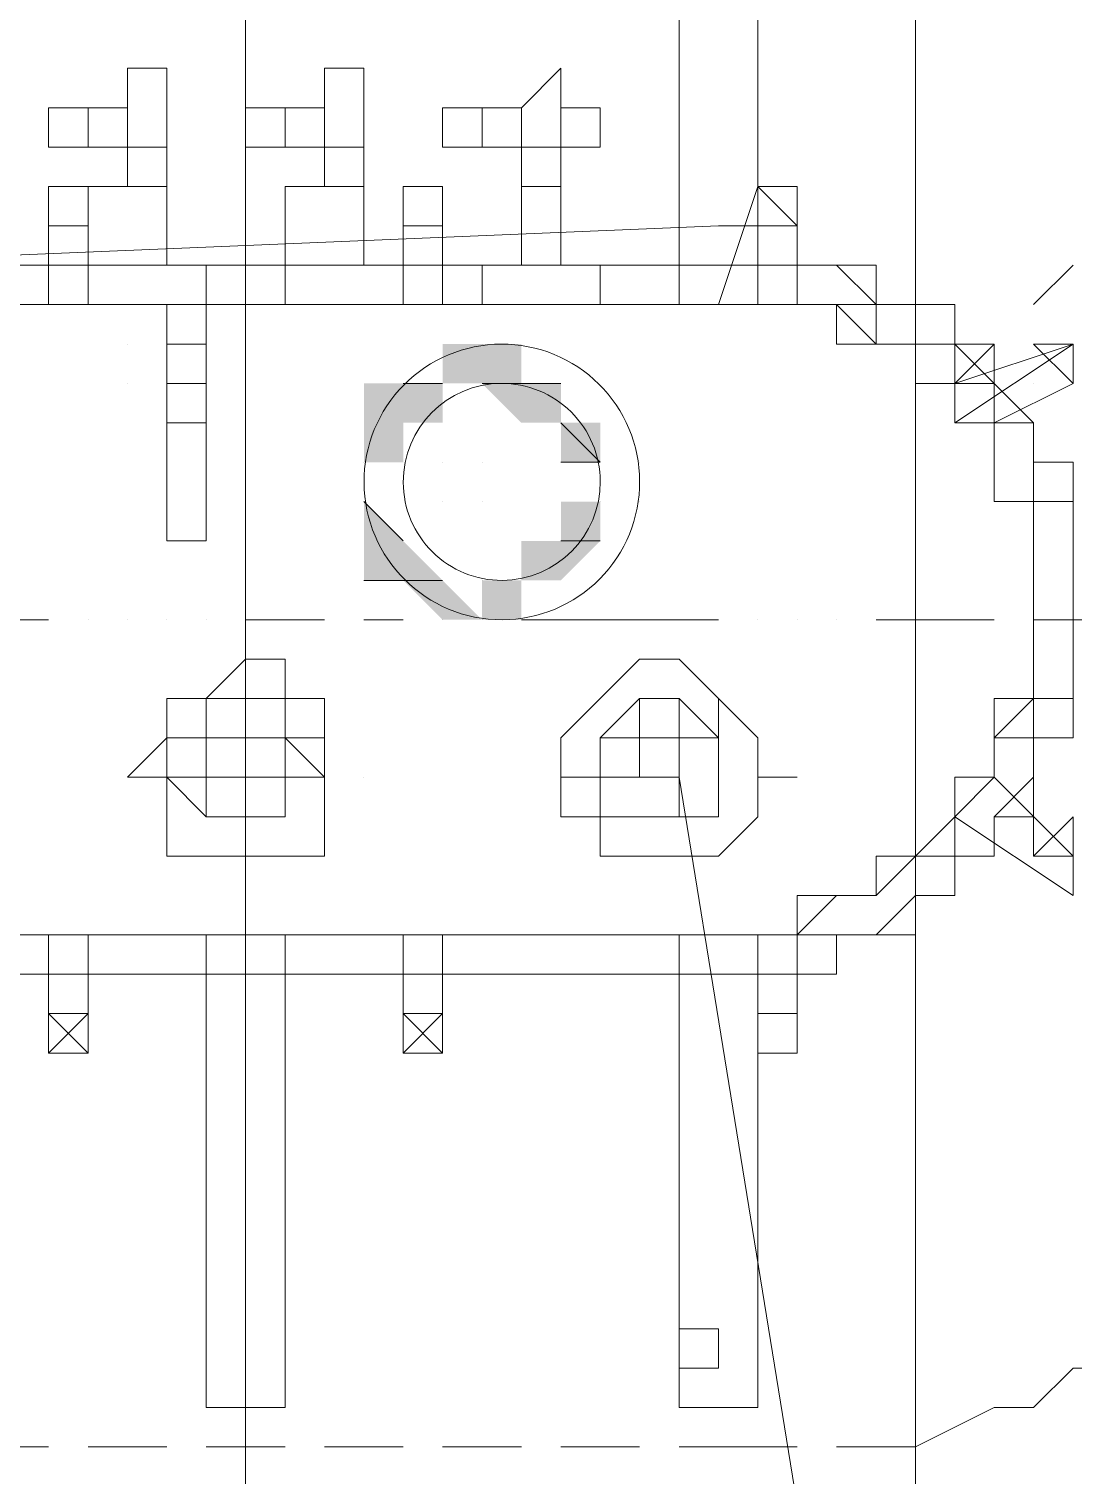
# Model space of a CAD drawing. Header units: inches. Extents: x 5 to 1823, y 18 to 726.
# Drawn here: x 488.567 to 489.162, y 290.14 to 290.965 of the extents above; entities that cross this region are included whole.
import ezdxf

# ---------------------------------------------------------------- set-up
doc = ezdxf.new("R2010")
doc.units = ezdxf.units.IN
doc.header["$MEASUREMENT"] = 0
doc.layers.add('PDF2_EL0001', color=1, linetype='Continuous')
doc.layers.add('PDF2_PDF_Layer 1', color=7, linetype='Continuous')
doc.layers.add('PDF2_TUB-ELETRICA', color=7, linetype='Continuous', true_color=0x7fbfff)

msp = doc.modelspace()

# ---------------------------------------------------------------- linework, layer by layer
at = {"layer": 'PDF2_EL0001', "lineweight": 5}
msp.add_lwpolyline([(488.98214, 290.85233), (488.98214, 291.72796)], dxfattribs=at)
at = {"layer": 'PDF2_PDF_Layer 1', "lineweight": 5}
for points in [[(488.42084, 290.96459), (488.44329, 290.80743), (488.93723, 290.80743), (488.93723, 290.98704), (488.44329, 290.98704)], [(488.62291, 290.89724), (488.62291, 290.94214), (488.62291, 290.91969)], [(488.73517, 290.89724), (488.73517, 290.94214), (488.73517, 290.91969)], [(488.84743, 290.89724), (488.86988, 290.89724), (488.86988, 290.94214), (488.84743, 290.91969)], [(488.60045, 290.89724), (488.578, 290.89724), (488.578, 290.91969), (488.60045, 290.91969), (488.578, 290.91969), (488.578, 290.89724)], [(488.62291, 290.91969), (488.62291, 290.89724), (488.62291, 290.91969), (488.62291, 290.89724), (488.60045, 290.89724), (488.60045, 290.91969), (488.62291, 290.91969), (488.62291, 290.89724)], [(488.71271, 290.89724), (488.69026, 290.89724), (488.69026, 290.91969), (488.71271, 290.91969), (488.69026, 290.91969), (488.69026, 290.89724)], [(488.73517, 290.91969), (488.73517, 290.89724), (488.73517, 290.91969), (488.73517, 290.89724), (488.71271, 290.89724), (488.71271, 290.91969), (488.73517, 290.91969), (488.73517, 290.89724)], [(488.82497, 290.89724), (488.80252, 290.89724), (488.80252, 290.91969), (488.82497, 290.91969), (488.80252, 290.91969), (488.80252, 290.89724)], [(488.84743, 290.91969), (488.84743, 290.89724), (488.84743, 290.91969), (488.84743, 290.89724), (488.82497, 290.89724), (488.82497, 290.91969), (488.84743, 290.91969), (488.84743, 290.89724)], [(488.62291, 290.87478), (488.62291, 290.89724), (488.64536, 290.89724), (488.64536, 290.87478), (488.62291, 290.87478), (488.60045, 290.87478), (488.64536, 290.87478)], [(488.73517, 290.87478), (488.73517, 290.89724), (488.75762, 290.89724), (488.75762, 290.87478), (488.73517, 290.87478), (488.71271, 290.87478), (488.75762, 290.87478)], [(488.578, 290.87478), (488.60045, 290.87478), (488.578, 290.87478), (488.60045, 290.87478)], [(488.60045, 290.82988), (488.60045, 290.87478), (488.62291, 290.87478), (488.64536, 290.87478), (488.64536, 290.82988)], [(488.71271, 290.82988), (488.71271, 290.87478), (488.73517, 290.87478), (488.75762, 290.87478), (488.75762, 290.82988)], [(488.78007, 290.87478), (488.80252, 290.87478), (488.78007, 290.87478), (488.80252, 290.87478)], [(488.84743, 290.82988), (488.84743, 290.87478), (488.86988, 290.87478), (488.86988, 290.82988)], [(488.66781, 290.82988), (488.60045, 290.82988), (488.60045, 290.80743), (488.66781, 290.80743)], [(488.78007, 290.82988), (488.71271, 290.82988), (488.71271, 290.80743), (488.78007, 290.80743)], [(488.89233, 290.82988), (488.82497, 290.82988), (488.82497, 290.80743), (488.89233, 290.80743)], [(488.64536, 290.78498), (488.64536, 290.80743), (488.66781, 290.80743), (488.66781, 290.78498), (488.64536, 290.78498), (488.64536, 290.80743), (488.66781, 290.80743), (488.66781, 290.78498)], [(488.64536, 290.76252), (488.66781, 290.76252), (488.66781, 290.78498), (488.64536, 290.78498)], [(488.64536, 290.74007), (488.66781, 290.74007), (488.66781, 290.76252), (488.64536, 290.76252)], [(488.64536, 290.67272), (488.64536, 290.69517), (488.64536, 290.67272), (488.66781, 290.67272), (488.64536, 290.67272), (488.64536, 290.69517), (488.64536, 290.67272), (488.66781, 290.67272), (488.64536, 290.67272), (488.64536, 290.69517), (488.64536, 290.67272), (488.66781, 290.67272), (488.64536, 290.67272), (488.66781, 290.67272), (488.64536, 290.67272), (488.64536, 290.69517)], [(488.62291, 290.538), (488.64536, 290.56046), (488.64536, 290.58291), (488.66781, 290.58291), (488.69026, 290.60536), (488.71271, 290.60536), (488.71271, 290.58291), (488.73517, 290.58291), (488.73517, 290.56046), (488.73517, 290.538), (488.73517, 290.51555), (488.73517, 290.4931), (488.71271, 290.4931), (488.69026, 290.4931), (488.66781, 290.4931), (488.64536, 290.4931), (488.64536, 290.51555), (488.64536, 290.538)], [(488.86988, 290.538), (488.86988, 290.51555), (488.89233, 290.51555), (488.89233, 290.4931), (488.91478, 290.4931), (488.93723, 290.4931), (488.95969, 290.4931), (488.98214, 290.51555), (488.98214, 290.538), (488.98214, 290.56046), (488.95969, 290.58291), (488.93723, 290.60536), (488.91478, 290.60536), (488.89233, 290.58291), (488.86988, 290.56046)], [(488.64536, 290.538), (488.66781, 290.51555), (488.69026, 290.51555), (488.71271, 290.51555), (488.71271, 290.538), (488.73517, 290.538), (488.71271, 290.56046), (488.71271, 290.58291), (488.69026, 290.58291), (488.66781, 290.58291), (488.66781, 290.56046), (488.64536, 290.56046)], [(488.89233, 290.538), (488.89233, 290.51555), (488.91478, 290.51555), (488.93723, 290.51555), (488.95969, 290.51555), (488.95969, 290.538), (488.95969, 290.56046), (488.93723, 290.58291), (488.91478, 290.58291), (488.89233, 290.56046)], [(488.89233, 290.538), (488.89233, 290.51555), (488.91478, 290.51555), (488.93723, 290.51555), (488.95969, 290.51555), (488.95969, 290.538), (488.95969, 290.56046), (488.93723, 290.58291), (488.91478, 290.58291), (488.89233, 290.56046)], [(488.89233, 290.538), (488.89233, 290.51555), (488.91478, 290.51555), (488.93723, 290.51555), (488.95969, 290.51555), (488.95969, 290.538), (488.95969, 290.56046), (488.93723, 290.56046), (488.93723, 290.58291), (488.91478, 290.58291), (488.91478, 290.56046), (488.89233, 290.56046)], [(488.66781, 290.56046), (488.69026, 290.56046), (488.69026, 290.538), (488.66781, 290.538)], [(488.66781, 290.538), (488.66781, 290.51555), (488.69026, 290.51555), (488.71271, 290.51555), (488.71271, 290.538), (488.71271, 290.56046), (488.69026, 290.56046), (488.66781, 290.56046)], [(488.69026, 290.56046), (488.71271, 290.56046), (488.71271, 290.51555), (488.69026, 290.51555)], [(488.91478, 290.56046), (488.91478, 290.538), (488.91478, 290.56046), (488.93723, 290.56046), (488.93723, 290.538), (488.91478, 290.538)], [(488.93723, 290.56046), (488.95969, 290.56046), (488.95969, 290.51555), (488.93723, 290.51555)], [(488.66781, 290.4482), (488.66781, 290.17877), (488.71271, 290.17877), (488.71271, 290.4482)], [(488.93723, 290.4482), (488.93723, 290.17877), (488.98214, 290.17877), (488.98214, 290.4482)], [(488.78007, 290.40329), (488.80252, 290.40329), (488.80252, 290.42574), (488.78007, 290.42574)], [(488.98214, 290.40329), (489.00459, 290.40329), (489.00459, 290.42574), (488.98214, 290.42574)], [(488.98214, 290.40329), (489.00459, 290.40329), (488.98214, 290.40329), (489.00459, 290.40329)], [(488.93723, 290.22368), (488.93723, 290.20122), (488.95969, 290.20122), (488.95969, 290.22368)]]:
    msp.add_lwpolyline(points, close=True, dxfattribs=at)
for points in [[(488.93723, 290.80743), (488.93723, 290.96459), (488.93723, 290.98704), (488.44329, 290.96459), (488.44329, 290.80743)], [(488.62291, 290.89724), (488.64536, 290.89724), (488.64536, 290.94214), (488.62291, 290.94214)], [(488.64536, 290.94214), (488.64536, 290.94214)], [(488.73517, 290.89724), (488.75762, 290.89724), (488.75762, 290.94214), (488.73517, 290.94214)], [(488.75762, 290.94214), (488.75762, 290.94214)], [(488.86988, 290.94214), (488.86988, 290.89724), (488.89233, 290.89724), (488.89233, 290.91969), (488.86988, 290.91969), (488.86988, 290.89724), (488.89233, 290.89724)], [(488.60045, 290.91969), (488.62291, 290.91969)], [(488.64536, 290.91969), (488.64536, 290.89724), (488.64536, 290.91969)], [(488.71271, 290.91969), (488.73517, 290.91969)], [(488.75762, 290.91969), (488.75762, 290.89724), (488.75762, 290.91969)], [(488.82497, 290.91969), (488.84743, 290.91969)], [(488.86988, 290.91969), (488.86988, 290.91969)], [(488.89233, 290.91969), (488.89233, 290.91969)], [(488.62291, 290.89724), (488.62291, 290.89724)], [(488.64536, 290.89724), (488.64536, 290.89724)], [(488.73517, 290.89724), (488.73517, 290.89724)], [(488.75762, 290.89724), (488.75762, 290.89724)], [(488.84743, 290.89724), (488.84743, 290.89724)], [(488.86988, 290.89724), (488.86988, 290.87478), (488.84743, 290.87478), (488.86988, 290.87478), (488.84743, 290.87478), (488.84743, 290.89724)], [(488.89233, 290.89724), (488.89233, 290.89724)], [(488.578, 290.87478), (488.578, 290.80743), (488.578, 290.87478), (488.60045, 290.87478), (488.60045, 290.80743), (488.60045, 290.87478), (488.62291, 290.87478)], [(488.578, 290.87478), (488.578, 290.87478)], [(488.60045, 290.87478), (488.60045, 290.87478)], [(488.64536, 290.87478), (488.62291, 290.87478), (488.64536, 290.87478)], [(488.62291, 290.87478), (488.62291, 290.87478)], [(488.64536, 290.87478), (488.64536, 290.87478)], [(488.64536, 290.87478), (488.64536, 290.87478)], [(488.71271, 290.87478), (488.73517, 290.87478)], [(488.75762, 290.87478), (488.73517, 290.87478), (488.75762, 290.87478)], [(488.73517, 290.87478), (488.73517, 290.87478)], [(488.75762, 290.87478), (488.75762, 290.87478)], [(488.75762, 290.87478), (488.75762, 290.87478)], [(488.80252, 290.87478), (488.80252, 290.80743), (488.80252, 290.87478), (488.78007, 290.87478), (488.78007, 290.80743), (488.78007, 290.87478)], [(488.78007, 290.87478), (488.78007, 290.87478)], [(488.80252, 290.87478), (488.80252, 290.87478)], [(488.84743, 290.87478), (488.84743, 290.87478)], [(488.86988, 290.87478), (488.84743, 290.87478), (488.86988, 290.87478)], [(488.84743, 290.87478), (488.84743, 290.87478)], [(488.86988, 290.87478), (488.86988, 290.87478)], [(489.00459, 290.85233), (488.98214, 290.87478), (489.00459, 290.87478), (489.00459, 290.85233), (488.98214, 290.87478), (489.00459, 290.87478), (489.00459, 290.80743), (489.00459, 290.87478), (488.98214, 290.87478), (488.95969, 290.80743), (488.98214, 290.80743), (488.98214, 290.87478)], [(488.98214, 290.87478), (488.98214, 290.87478)], [(488.98214, 290.87478), (488.98214, 290.87478)], [(489.00459, 290.87478), (489.00459, 290.87478)], [(488.42084, 290.82988), (488.95969, 290.82988), (488.98214, 290.82988), (489.00459, 290.82988), (489.02704, 290.82988), (489.04949, 290.80743), (489.07195, 290.80743), (489.07195, 290.78498), (489.0944, 290.78498), (489.0944, 290.76252), (489.11685, 290.76252), (489.11685, 290.74007), (489.1393, 290.74007), (489.1393, 290.71762), (489.1393, 290.69517), (489.16175, 290.69517), (489.16175, 290.67272), (489.16175, 290.65026), (489.16175, 290.62781), (489.16175, 290.60536), (489.16175, 290.58291), (489.1393, 290.58291), (489.1393, 290.56046), (489.1393, 290.538), (489.11685, 290.51555), (489.11685, 290.4931), (489.0944, 290.4931), (489.0944, 290.47065), (489.07195, 290.47065), (489.04949, 290.4482), (489.02704, 290.4482), (489.00459, 290.4482), (489.00459, 290.42574), (488.98214, 290.42574), (488.95969, 290.42574), (488.98214, 290.42574), (489.00459, 290.42574), (489.02704, 290.42574), (489.02704, 290.4482), (489.04949, 290.4482), (489.07195, 290.4482), (489.07195, 290.47065), (489.0944, 290.47065), (489.0944, 290.4931), (489.11685, 290.4931), (489.11685, 290.51555), (489.1393, 290.51555), (489.1393, 290.538), (489.1393, 290.56046), (489.16175, 290.56046), (489.16175, 290.58291), (489.16175, 290.60536), (489.16175, 290.62781), (489.16175, 290.65026), (489.16175, 290.67272), (489.16175, 290.69517), (489.16175, 290.71762), (489.1393, 290.71762), (489.1393, 290.74007), (489.11685, 290.76252), (489.11685, 290.78498), (489.0944, 290.78498), (489.0944, 290.80743), (489.07195, 290.80743), (489.04949, 290.80743), (489.04949, 290.82988), (489.02704, 290.82988), (489.00459, 290.82988), (488.98214, 290.82988), (488.98214, 290.85233), (488.95969, 290.85233), (488.42084, 290.82988)], [(488.60045, 290.85233), (488.578, 290.85233), (488.60045, 290.85233)], [(488.69026, 290.4482), (488.69026, 290.85233)], [(488.78007, 290.85233), (488.80252, 290.85233), (488.78007, 290.85233)], [(488.98214, 290.85233), (489.00459, 290.85233), (488.98214, 290.85233)], [(488.42084, 290.42574), (488.95969, 290.42574), (488.98214, 290.42574), (489.00459, 290.42574), (489.02704, 290.42574), (489.02704, 290.4482), (489.04949, 290.4482), (489.07195, 290.4482), (489.07195, 290.47065), (489.0944, 290.47065), (489.0944, 290.4931), (489.11685, 290.4931), (489.11685, 290.51555), (489.1393, 290.51555), (489.1393, 290.538), (489.1393, 290.56046), (489.16175, 290.56046), (489.16175, 290.58291), (489.16175, 290.60536), (489.16175, 290.62781), (489.16175, 290.65026), (489.16175, 290.67272), (489.16175, 290.69517), (489.1393, 290.69517), (489.1393, 290.71762), (489.1393, 290.74007), (489.11685, 290.74007), (489.11685, 290.76252), (489.0944, 290.78498), (489.07195, 290.78498), (489.07195, 290.80743), (489.04949, 290.80743), (489.04949, 290.82988), (489.02704, 290.82988), (489.00459, 290.82988), (488.98214, 290.82988), (488.95969, 290.82988), (488.42084, 290.82988)], [(488.578, 290.82988), (488.60045, 290.82988)], [(488.60045, 290.82988), (488.60045, 290.82988)], [(488.66781, 290.82988), (488.60045, 290.82988), (488.66781, 290.82988)], [(488.60045, 290.82988), (488.60045, 290.82988)], [(488.64536, 290.82988), (488.64536, 290.82988)], [(488.66781, 290.82988), (488.66781, 290.82988)], [(488.71271, 290.82988), (488.71271, 290.82988)], [(488.78007, 290.82988), (488.71271, 290.82988), (488.78007, 290.82988)], [(488.71271, 290.82988), (488.71271, 290.82988)], [(488.75762, 290.82988), (488.75762, 290.82988)], [(488.78007, 290.82988), (488.78007, 290.82988)], [(488.78007, 290.82988), (488.80252, 290.82988)], [(488.82497, 290.82988), (488.82497, 290.82988)], [(488.89233, 290.82988), (488.82497, 290.82988), (488.89233, 290.82988)], [(488.82497, 290.82988), (488.82497, 290.82988)], [(488.89233, 290.82988), (488.86988, 290.82988)], [(488.95969, 290.82988), (488.98214, 290.82988), (489.00459, 290.82988)], [(489.1393, 290.80743), (489.16175, 290.82988)], [(488.42084, 290.80743), (488.95969, 290.80743), (488.98214, 290.80743), (489.00459, 290.80743), (489.02704, 290.80743), (489.02704, 290.78498), (489.04949, 290.78498), (489.07195, 290.78498), (489.07195, 290.76252), (489.0944, 290.76252), (489.0944, 290.74007), (489.11685, 290.74007), (489.11685, 290.71762), (489.11685, 290.69517), (489.1393, 290.69517), (489.1393, 290.67272), (489.1393, 290.65026), (489.1393, 290.62781), (489.1393, 290.60536), (489.1393, 290.58291), (489.11685, 290.58291), (489.11685, 290.56046), (489.11685, 290.538), (489.0944, 290.538), (489.0944, 290.51555), (489.07195, 290.4931), (489.04949, 290.4931), (489.04949, 290.47065), (489.02704, 290.47065), (489.00459, 290.47065), (489.00459, 290.4482), (488.98214, 290.4482), (488.95969, 290.4482), (488.42084, 290.4482)], [(488.42084, 290.80743), (488.95969, 290.80743), (488.98214, 290.80743), (489.00459, 290.80743), (489.02704, 290.80743), (489.04949, 290.78498), (489.07195, 290.78498), (489.07195, 290.76252), (489.0944, 290.76252), (489.0944, 290.74007), (489.11685, 290.74007), (489.11685, 290.71762), (489.11685, 290.69517), (489.1393, 290.69517), (489.1393, 290.67272), (489.1393, 290.65026), (489.1393, 290.62781), (489.1393, 290.60536), (489.1393, 290.58291), (489.11685, 290.56046), (489.11685, 290.538), (489.0944, 290.51555), (489.0944, 290.4931), (489.07195, 290.4931), (489.04949, 290.47065), (489.02704, 290.47065), (489.00459, 290.47065), (489.00459, 290.4482), (488.98214, 290.4482), (488.95969, 290.4482), (488.98214, 290.4482), (489.00459, 290.4482), (489.02704, 290.47065), (489.04949, 290.47065), (489.07195, 290.4931), (489.0944, 290.4931), (489.0944, 290.51555), (489.11685, 290.538), (489.11685, 290.56046), (489.1393, 290.56046), (489.1393, 290.58291), (489.1393, 290.60536), (489.1393, 290.62781), (489.1393, 290.65026), (489.1393, 290.67272), (489.1393, 290.69517), (489.11685, 290.69517), (489.11685, 290.71762), (489.11685, 290.74007), (489.0944, 290.74007), (489.0944, 290.76252), (489.07195, 290.76252), (489.07195, 290.78498), (489.04949, 290.78498), (489.04949, 290.80743), (489.02704, 290.80743), (489.00459, 290.80743), (488.98214, 290.80743), (488.95969, 290.80743), (488.42084, 290.80743)], [(488.60045, 290.80743), (488.60045, 290.80743)], [(488.64536, 290.78498), (488.64536, 290.80743)], [(488.66781, 290.80743), (488.66781, 290.80743)], [(488.71271, 290.80743), (488.71271, 290.80743)], [(488.78007, 290.80743), (488.78007, 290.80743)], [(488.82497, 290.80743), (488.82497, 290.80743)], [(488.89233, 290.80743), (488.89233, 290.80743)], [(489.1393, 290.78498), (489.16175, 290.76252), (489.16175, 290.78498), (489.1393, 290.78498), (489.16175, 290.76252), (489.16175, 290.78498), (489.0944, 290.74007), (489.0944, 290.76252), (489.16175, 290.78498), (489.16175, 290.76252), (489.11685, 290.74007), (489.16175, 290.76252)], [(489.0944, 290.76252), (489.11685, 290.78498)], [(489.1393, 290.78498), (489.1393, 290.78498)], [(488.64536, 290.71762), (488.64536, 290.76252)], [(489.1393, 290.74007), (489.11685, 290.76252)], [(489.11685, 290.76252), (489.11685, 290.76252)], [(489.1393, 290.76252), (489.1393, 290.76252)], [(489.16175, 290.76252), (489.16175, 290.76252)], [(489.16175, 290.76252), (489.16175, 290.76252)], [(488.64536, 290.74007), (488.64536, 290.74007)], [(488.66781, 290.67272), (488.66781, 290.74007), (488.64536, 290.74007), (488.64536, 290.67272)], [(488.64536, 290.74007), (488.64536, 290.74007)], [(489.11685, 290.74007), (489.11685, 290.74007)], [(488.82497, 290.69517), (488.82497, 290.69517)], [(488.48819, 290.62781), (488.51065, 290.62781), (488.5331, 290.62781), (488.55555, 290.62781), (488.578, 290.62781)], [(488.60045, 290.62781), (488.60045, 290.62781)], [(488.62291, 290.62781), (488.62291, 290.62781)], [(488.64536, 290.62781), (488.64536, 290.62781)], [(488.66781, 290.62781), (488.66781, 290.62781)], [(488.69026, 290.62781), (488.71271, 290.62781), (488.73517, 290.62781)], [(488.75762, 290.62781), (488.78007, 290.62781)], [(488.80252, 290.62781), (488.80252, 290.62781)], [(488.82497, 290.62781), (488.82497, 290.62781)], [(488.84743, 290.62781), (488.86988, 290.62781), (488.89233, 290.62781), (488.91478, 290.62781), (488.93723, 290.62781), (488.95969, 290.62781)], [(488.98214, 290.62781), (488.98214, 290.62781)], [(489.00459, 290.62781), (489.00459, 290.62781)], [(489.02704, 290.62781), (489.02704, 290.62781)], [(489.04949, 290.62781), (489.07195, 290.62781), (489.0944, 290.62781), (489.11685, 290.62781)], [(489.25156, 290.62781), (489.1393, 290.62781), (489.25156, 290.62781)], [(488.71271, 290.58291), (488.71271, 290.56046), (488.73517, 290.56046), (488.73517, 290.538), (488.71271, 290.538), (488.71271, 290.51555), (488.69026, 290.51555), (488.66781, 290.51555), (488.64536, 290.538), (488.64536, 290.56046), (488.66781, 290.56046), (488.66781, 290.58291), (488.69026, 290.58291), (488.71271, 290.58291), (488.71271, 290.56046), (488.73517, 290.538), (488.71271, 290.538), (488.71271, 290.51555), (488.69026, 290.51555), (488.66781, 290.51555), (488.64536, 290.538), (488.66781, 290.538)], [(488.66781, 290.58291), (488.66781, 290.58291)], [(488.69026, 290.58291), (488.69026, 290.58291)], [(488.91478, 290.56046), (488.91478, 290.58291), (488.93723, 290.58291)], [(488.95969, 290.58291), (488.95969, 290.56046), (488.95969, 290.538), (488.95969, 290.51555), (488.93723, 290.51555)], [(488.64536, 290.538), (488.64536, 290.56046), (488.66781, 290.56046)], [(488.69026, 290.538), (488.66781, 290.538), (488.69026, 290.538), (488.71271, 290.538), (488.71271, 290.51555), (488.71271, 290.538), (488.71271, 290.56046)], [(488.69026, 290.56046), (488.69026, 290.56046)], [(488.69026, 290.56046), (488.69026, 290.538), (488.69026, 290.56046)], [(488.71271, 290.56046), (488.71271, 290.56046)], [(488.89233, 290.56046), (488.89233, 290.56046)], [(488.93723, 290.56046), (488.93723, 290.56046)], [(488.95969, 290.538), (488.95969, 290.51555), (488.95969, 290.538), (488.95969, 290.56046)], [(488.95969, 290.56046), (488.95969, 290.56046)], [(488.66781, 290.538), (488.66781, 290.538)], [(488.73517, 290.538), (488.73517, 290.538)], [(488.75762, 290.538), (488.75762, 290.538)], [(488.86988, 290.538), (488.89233, 290.538), (488.91478, 290.538), (488.89233, 290.538)], [(488.91478, 290.538), (488.89233, 290.538), (488.91478, 290.538)], [(488.89233, 290.538), (488.89233, 290.538)], [(488.93723, 290.538), (488.93723, 290.538)], [(488.95969, 290.538), (488.95969, 290.538)], [(488.98214, 290.538), (489.00459, 290.538)], [(489.16175, 290.47065), (489.0944, 290.51555), (489.16175, 290.47065), (489.16175, 290.4931), (489.11685, 290.538), (489.16175, 290.4931)], [(489.1393, 290.538), (489.11685, 290.51555)], [(489.11685, 290.538), (489.11685, 290.538)], [(488.69026, 290.51555), (488.69026, 290.51555)], [(488.71271, 290.51555), (488.71271, 290.51555)], [(488.91478, 290.51555), (488.89233, 290.51555)], [(488.93723, 290.51555), (488.93723, 290.51555)], [(488.95969, 290.51555), (488.95969, 290.51555)], [(489.11685, 290.51555), (489.11685, 290.51555)], [(489.1393, 290.4931), (489.16175, 290.51555), (489.16175, 290.4931), (489.1393, 290.4931), (489.1393, 290.51555), (489.1393, 290.4931), (489.16175, 290.4931), (489.16175, 290.51555)], [(489.16175, 290.51555), (489.16175, 290.51555)], [(488.42084, 290.4482), (488.95969, 290.4482), (488.42084, 290.4482)], [(488.60045, 290.40329), (488.578, 290.40329), (488.60045, 290.38084), (488.60045, 290.40329), (488.578, 290.40329), (488.578, 290.42574), (488.60045, 290.42574), (488.60045, 290.40329), (488.578, 290.38084), (488.60045, 290.38084), (488.60045, 290.4482), (488.60045, 290.38084), (488.578, 290.38084), (488.578, 290.4482), (488.578, 290.38084), (488.578, 290.40329)], [(488.578, 290.4482), (488.578, 290.4482)], [(488.60045, 290.4482), (488.60045, 290.4482)], [(488.80252, 290.40329), (488.78007, 290.40329), (488.80252, 290.38084), (488.80252, 290.40329), (488.78007, 290.38084), (488.80252, 290.38084), (488.80252, 290.4482), (488.80252, 290.38084), (488.78007, 290.38084), (488.78007, 290.4482), (488.78007, 290.38084), (488.78007, 290.40329)], [(488.78007, 290.4482), (488.78007, 290.4482)], [(488.80252, 290.4482), (488.80252, 290.4482)], [(489.00459, 290.38084), (489.00459, 290.4482), (489.00459, 290.38084), (488.98214, 290.38084), (488.98214, 290.4482), (488.98214, 290.38084)], [(488.98214, 290.4482), (488.98214, 290.4482)], [(489.00459, 290.4482), (489.00459, 290.4482)], [(488.42084, 290.42574), (488.95969, 290.42574), (488.42084, 290.42574)], [(488.578, 290.42574), (488.60045, 290.42574)], [(488.78007, 290.42574), (488.80252, 290.42574)], [(488.98214, 290.42574), (489.00459, 290.42574)], [(488.578, 290.40329), (488.578, 290.40329)], [(488.78007, 290.40329), (488.78007, 290.40329)], [(488.80252, 290.40329), (488.80252, 290.40329)], [(488.98214, 290.40329), (488.98214, 290.40329)], [(489.00459, 290.40329), (489.00459, 290.40329)], [(488.69026, 290.22368), (488.69026, 290.20122), (488.69026, 290.22368)], [(489.18421, 290.20122), (489.16175, 290.20122), (489.1393, 290.17877), (489.11685, 290.17877), (489.07195, 290.15632), (489.04949, 290.15632), (489.02704, 290.15632)], [(488.578, 290.15632), (488.5331, 290.15632)], [(488.64536, 290.15632), (488.60045, 290.15632)], [(488.71271, 290.15632), (488.66781, 290.15632)], [(488.78007, 290.15632), (488.73517, 290.15632)], [(488.84743, 290.15632), (488.80252, 290.15632)], [(488.91478, 290.15632), (488.86988, 290.15632)], [(489.00459, 290.15632), (488.98214, 290.15632), (488.95969, 290.15632), (488.93723, 290.15632)]]:
    msp.add_lwpolyline(points, dxfattribs=at)
at = {"layer": 'PDF2_PDF_Layer 1', "lineweight": 0}
for points in [[(488.62291, 290.78498), (488.62291, 290.78498), (488.62291, 290.78498)], [(488.62291, 290.78498), (488.62291, 290.78498), (488.62291, 290.78498)], [(488.62291, 290.78498), (488.62291, 290.78498), (488.62291, 290.78498)], [(488.62291, 290.78498), (488.62291, 290.78498), (488.62291, 290.78498)], [(488.62291, 290.78498), (488.62291, 290.78498), (488.62291, 290.78498)], [(488.62291, 290.78498), (488.62291, 290.78498), (488.62291, 290.78498)], [(488.62291, 290.78498), (488.62291, 290.78498), (488.62291, 290.78498)], [(488.62291, 290.78498), (488.62291, 290.78498), (488.62291, 290.78498)], [(488.62291, 290.78498), (488.62291, 290.78498), (488.62291, 290.78498)], [(488.62291, 290.78498), (488.62291, 290.78498), (488.62291, 290.78498)], [(488.62291, 290.78498), (488.62291, 290.78498), (488.62291, 290.78498)], [(488.62291, 290.78498), (488.62291, 290.78498), (488.62291, 290.78498)], [(488.62291, 290.78498), (488.62291, 290.78498), (488.62291, 290.78498)], [(488.62291, 290.78498), (488.62291, 290.78498), (488.62291, 290.78498)], [(488.62291, 290.78498), (488.62291, 290.78498), (488.62291, 290.78498)], [(488.62291, 290.78498), (488.62291, 290.78498), (488.62291, 290.78498)], [(488.62291, 290.78498), (488.62291, 290.78498), (488.62291, 290.78498)], [(488.62291, 290.78498), (488.62291, 290.78498), (488.62291, 290.78498)], [(488.62291, 290.78498), (488.62291, 290.78498), (488.62291, 290.78498)], [(488.62291, 290.78498), (488.62291, 290.78498), (488.62291, 290.78498)], [(488.82497, 290.78498), (488.82497, 290.78498), (488.82497, 290.78498)], [(488.62291, 290.76252), (488.62291, 290.76252), (488.62291, 290.76252)], [(488.62291, 290.76252), (488.62291, 290.76252), (488.62291, 290.76252)], [(488.62291, 290.76252), (488.62291, 290.76252), (488.62291, 290.76252)], [(488.62291, 290.76252), (488.62291, 290.76252), (488.62291, 290.76252)], [(488.62291, 290.76252), (488.62291, 290.76252), (488.62291, 290.76252)], [(488.62291, 290.76252), (488.62291, 290.76252), (488.62291, 290.76252)], [(488.62291, 290.76252), (488.62291, 290.76252), (488.62291, 290.76252)], [(488.62291, 290.76252), (488.62291, 290.76252), (488.62291, 290.76252)], [(488.62291, 290.76252), (488.62291, 290.76252), (488.62291, 290.76252)], [(488.62291, 290.76252), (488.62291, 290.76252), (488.62291, 290.76252)], [(488.62291, 290.76252), (488.62291, 290.76252), (488.62291, 290.76252)], [(488.62291, 290.76252), (488.62291, 290.76252), (488.62291, 290.76252)], [(488.62291, 290.76252), (488.62291, 290.76252), (488.62291, 290.76252)], [(488.62291, 290.76252), (488.62291, 290.76252), (488.62291, 290.76252)], [(488.62291, 290.76252), (488.62291, 290.76252), (488.62291, 290.76252)], [(488.62291, 290.76252), (488.62291, 290.76252), (488.62291, 290.76252)], [(488.62291, 290.76252), (488.62291, 290.76252), (488.62291, 290.76252)], [(488.62291, 290.76252), (488.62291, 290.76252), (488.62291, 290.76252)], [(488.62291, 290.76252), (488.62291, 290.76252), (488.62291, 290.76252)], [(488.62291, 290.76252), (488.62291, 290.76252), (488.62291, 290.76252)], [(488.62291, 290.76252), (488.62291, 290.76252), (488.62291, 290.76252)], [(488.62291, 290.76252), (488.62291, 290.76252), (488.62291, 290.76252)], [(488.62291, 290.76252), (488.62291, 290.76252), (488.62291, 290.76252)], [(488.62291, 290.76252), (488.62291, 290.76252), (488.62291, 290.76252)], [(488.62291, 290.76252), (488.62291, 290.76252), (488.62291, 290.76252)], [(488.64536, 290.76252), (488.64536, 290.76252), (488.64536, 290.76252)], [(488.64536, 290.76252), (488.64536, 290.76252), (488.64536, 290.76252)], [(488.64536, 290.76252), (488.64536, 290.76252), (488.64536, 290.76252)], [(488.64536, 290.76252), (488.64536, 290.76252), (488.64536, 290.76252)], [(488.64536, 290.76252), (488.64536, 290.76252), (488.64536, 290.76252)], [(488.64536, 290.76252), (488.64536, 290.76252), (488.64536, 290.76252)], [(488.64536, 290.76252), (488.64536, 290.76252), (488.64536, 290.76252)], [(488.80252, 290.76252), (488.78007, 290.76252), (488.80252, 290.76252)], [(488.86988, 290.76252), (488.82497, 290.76252), (488.86988, 290.76252)], [(488.82497, 290.76252), (488.82497, 290.76252), (488.82497, 290.76252)], [(488.89233, 290.71762), (488.86988, 290.74007), (488.89233, 290.71762)], [(488.75762, 290.71762), (488.75762, 290.71762), (488.75762, 290.71762)], [(488.75762, 290.71762), (488.75762, 290.71762), (488.75762, 290.71762)], [(488.75762, 290.71762), (488.75762, 290.71762), (488.75762, 290.71762)], [(488.75762, 290.71762), (488.75762, 290.71762), (488.75762, 290.71762)], [(488.82497, 290.71762), (488.82497, 290.71762), (488.82497, 290.71762)], [(488.82497, 290.71762), (488.82497, 290.71762), (488.82497, 290.71762)], [(488.82497, 290.71762), (488.82497, 290.71762), (488.82497, 290.71762)], [(488.82497, 290.71762), (488.82497, 290.71762), (488.82497, 290.71762)], [(488.82497, 290.71762), (488.82497, 290.71762), (488.82497, 290.71762)], [(488.82497, 290.71762), (488.82497, 290.71762), (488.82497, 290.71762)], [(488.82497, 290.71762), (488.82497, 290.71762), (488.82497, 290.71762)], [(488.82497, 290.71762), (488.82497, 290.71762), (488.82497, 290.71762)], [(488.82497, 290.71762), (488.82497, 290.71762), (488.82497, 290.71762)], [(488.82497, 290.71762), (488.82497, 290.71762), (488.82497, 290.71762)], [(488.82497, 290.71762), (488.82497, 290.71762), (488.82497, 290.71762)], [(488.82497, 290.71762), (488.82497, 290.71762), (488.82497, 290.71762)], [(488.82497, 290.71762), (488.82497, 290.71762), (488.82497, 290.71762)], [(488.82497, 290.71762), (488.82497, 290.71762), (488.82497, 290.71762)], [(488.82497, 290.71762), (488.82497, 290.71762), (488.82497, 290.71762)], [(488.82497, 290.71762), (488.82497, 290.71762), (488.82497, 290.71762)], [(488.82497, 290.71762), (488.82497, 290.71762), (488.82497, 290.71762)], [(488.82497, 290.71762), (488.82497, 290.71762), (488.82497, 290.71762)], [(488.82497, 290.71762), (488.82497, 290.71762), (488.82497, 290.71762)], [(488.82497, 290.71762), (488.82497, 290.71762), (488.82497, 290.71762)], [(488.82497, 290.71762), (488.82497, 290.71762), (488.82497, 290.71762)], [(488.82497, 290.71762), (488.82497, 290.71762), (488.82497, 290.71762)], [(488.82497, 290.71762), (488.82497, 290.71762), (488.82497, 290.71762)], [(488.82497, 290.71762), (488.82497, 290.71762), (488.82497, 290.71762)], [(488.82497, 290.71762), (488.82497, 290.71762), (488.82497, 290.71762)], [(488.82497, 290.71762), (488.82497, 290.71762), (488.82497, 290.71762)], [(488.82497, 290.71762), (488.82497, 290.71762), (488.82497, 290.71762)], [(488.89233, 290.71762), (488.86988, 290.71762), (488.89233, 290.71762)], [(488.89233, 290.71762), (488.86988, 290.71762), (488.89233, 290.71762)], [(488.89233, 290.71762), (488.89233, 290.71762), (488.89233, 290.71762)], [(488.89233, 290.71762), (488.89233, 290.71762), (488.89233, 290.71762)], [(488.89233, 290.71762), (488.89233, 290.71762), (488.89233, 290.71762)], [(488.89233, 290.71762), (488.89233, 290.71762), (488.89233, 290.71762)], [(488.89233, 290.71762), (488.89233, 290.71762), (488.89233, 290.71762)], [(488.89233, 290.71762), (488.89233, 290.71762), (488.89233, 290.71762)], [(488.89233, 290.71762), (488.89233, 290.71762), (488.89233, 290.71762)], [(488.89233, 290.71762), (488.89233, 290.71762), (488.89233, 290.71762)], [(488.89233, 290.71762), (488.89233, 290.71762), (488.89233, 290.71762)], [(488.89233, 290.71762), (488.89233, 290.71762), (488.89233, 290.71762)], [(488.91478, 290.71762), (488.91478, 290.71762), (488.91478, 290.71762)], [(488.91478, 290.71762), (488.91478, 290.71762), (488.91478, 290.71762)], [(488.91478, 290.71762), (488.91478, 290.71762), (488.91478, 290.71762)], [(488.91478, 290.71762), (488.91478, 290.71762), (488.91478, 290.71762)], [(488.91478, 290.71762), (488.91478, 290.71762), (488.91478, 290.71762)], [(488.91478, 290.71762), (488.91478, 290.71762), (488.91478, 290.71762)], [(488.91478, 290.71762), (488.91478, 290.71762), (488.91478, 290.71762)], [(488.91478, 290.71762), (488.91478, 290.71762), (488.91478, 290.71762)], [(488.91478, 290.71762), (488.91478, 290.71762), (488.91478, 290.71762)], [(488.91478, 290.71762), (488.91478, 290.71762), (488.91478, 290.71762)], [(488.91478, 290.71762), (488.91478, 290.71762), (488.91478, 290.71762)], [(488.91478, 290.71762), (488.91478, 290.71762), (488.91478, 290.71762)], [(488.91478, 290.71762), (488.91478, 290.71762), (488.91478, 290.71762)], [(488.75762, 290.69517), (488.75762, 290.69517), (488.75762, 290.69517)], [(488.75762, 290.69517), (488.75762, 290.69517), (488.75762, 290.69517)], [(488.78007, 290.67272), (488.75762, 290.69517), (488.78007, 290.67272)], [(488.75762, 290.69517), (488.75762, 290.69517), (488.75762, 290.69517)], [(488.75762, 290.69517), (488.75762, 290.69517), (488.75762, 290.69517)], [(488.78007, 290.67272), (488.75762, 290.69517), (488.78007, 290.67272)], [(488.80252, 290.69517), (488.80252, 290.69517), (488.80252, 290.69517)], [(488.80252, 290.69517), (488.80252, 290.69517), (488.80252, 290.69517)], [(488.82497, 290.69517), (488.82497, 290.69517), (488.82497, 290.69517)], [(488.82497, 290.69517), (488.82497, 290.69517), (488.82497, 290.69517)], [(488.82497, 290.69517), (488.82497, 290.69517), (488.82497, 290.69517)], [(488.82497, 290.69517), (488.82497, 290.69517), (488.82497, 290.69517)], [(488.82497, 290.69517), (488.82497, 290.69517), (488.82497, 290.69517)], [(488.82497, 290.69517), (488.82497, 290.69517), (488.82497, 290.69517)], [(488.82497, 290.69517), (488.82497, 290.69517), (488.82497, 290.69517)], [(488.82497, 290.69517), (488.82497, 290.69517), (488.82497, 290.69517)], [(488.82497, 290.69517), (488.82497, 290.69517), (488.82497, 290.69517)], [(488.82497, 290.69517), (488.82497, 290.69517), (488.82497, 290.69517)], [(488.82497, 290.69517), (488.82497, 290.69517), (488.82497, 290.69517)], [(488.82497, 290.69517), (488.82497, 290.69517), (488.82497, 290.69517)], [(488.82497, 290.69517), (488.82497, 290.69517), (488.82497, 290.69517)], [(488.82497, 290.69517), (488.82497, 290.69517), (488.82497, 290.69517)], [(488.82497, 290.69517), (488.82497, 290.69517), (488.82497, 290.69517)], [(488.82497, 290.69517), (488.82497, 290.69517), (488.82497, 290.69517)], [(488.82497, 290.69517), (488.82497, 290.69517), (488.82497, 290.69517)], [(488.82497, 290.69517), (488.82497, 290.69517), (488.82497, 290.69517)], [(488.82497, 290.69517), (488.82497, 290.69517), (488.82497, 290.69517)], [(488.82497, 290.69517), (488.82497, 290.69517), (488.82497, 290.69517)], [(488.82497, 290.69517), (488.82497, 290.69517), (488.82497, 290.69517)], [(488.82497, 290.69517), (488.82497, 290.69517), (488.82497, 290.69517)], [(488.82497, 290.69517), (488.82497, 290.69517), (488.82497, 290.69517)], [(488.82497, 290.69517), (488.82497, 290.69517), (488.82497, 290.69517)], [(488.82497, 290.69517), (488.82497, 290.69517), (488.82497, 290.69517)], [(488.82497, 290.69517), (488.82497, 290.69517), (488.82497, 290.69517)], [(488.89233, 290.69517), (488.89233, 290.69517), (488.89233, 290.69517)], [(488.89233, 290.69517), (488.89233, 290.69517), (488.89233, 290.69517)], [(488.89233, 290.69517), (488.89233, 290.69517), (488.89233, 290.69517)], [(488.89233, 290.69517), (488.89233, 290.69517), (488.89233, 290.69517)], [(488.89233, 290.69517), (488.89233, 290.69517), (488.89233, 290.69517)], [(488.89233, 290.69517), (488.89233, 290.69517), (488.89233, 290.69517)], [(488.89233, 290.69517), (488.89233, 290.69517), (488.89233, 290.69517)], [(488.89233, 290.69517), (488.89233, 290.69517), (488.89233, 290.69517)], [(488.89233, 290.69517), (488.89233, 290.69517), (488.89233, 290.69517)], [(488.89233, 290.69517), (488.89233, 290.69517), (488.89233, 290.69517)], [(488.89233, 290.69517), (488.89233, 290.69517), (488.89233, 290.69517)], [(488.89233, 290.69517), (488.89233, 290.69517), (488.89233, 290.69517)], [(488.89233, 290.69517), (488.89233, 290.69517), (488.89233, 290.69517)], [(488.91478, 290.69517), (488.91478, 290.69517), (488.91478, 290.69517)], [(488.91478, 290.69517), (488.91478, 290.69517), (488.91478, 290.69517)], [(488.91478, 290.69517), (488.91478, 290.69517), (488.91478, 290.69517)], [(488.91478, 290.69517), (488.91478, 290.69517), (488.91478, 290.69517)], [(488.91478, 290.69517), (488.91478, 290.69517), (488.91478, 290.69517)], [(488.91478, 290.69517), (488.91478, 290.69517), (488.91478, 290.69517)], [(488.91478, 290.69517), (488.91478, 290.69517), (488.91478, 290.69517)], [(488.91478, 290.69517), (488.91478, 290.69517), (488.91478, 290.69517)], [(488.91478, 290.69517), (488.91478, 290.69517), (488.91478, 290.69517)], [(488.91478, 290.69517), (488.91478, 290.69517), (488.91478, 290.69517)], [(488.91478, 290.69517), (488.91478, 290.69517), (488.91478, 290.69517)], [(488.91478, 290.69517), (488.91478, 290.69517), (488.91478, 290.69517)], [(488.91478, 290.69517), (488.91478, 290.69517), (488.91478, 290.69517)], [(488.91478, 290.69517), (488.91478, 290.69517), (488.91478, 290.69517)], [(488.91478, 290.69517), (488.91478, 290.69517), (488.91478, 290.69517)], [(488.89233, 290.67272), (488.86988, 290.67272), (488.89233, 290.67272)], [(488.80252, 290.65026), (488.75762, 290.65026), (488.80252, 290.65026)]]:
    msp.add_lwpolyline(points, dxfattribs=at)
at = {"layer": 'PDF2_PDF_Layer 1', "lineweight": 9}
msp.add_lwpolyline([(488.83655, 290.62781, 0.414389), (488.91478, 290.70675, 0.414326), (488.83593, 290.78492, 0.414531), (488.75772, 290.70617, 0.41418), (488.83655, 290.62781)], format="xyb", dxfattribs=at)
at = {"layer": 'PDF2_PDF_Layer 1', "lineweight": 0}
for points in [[(488.62291, 290.76252), (488.62291, 290.76252), (488.62291, 290.76252)], [(488.62291, 290.76252), (488.62291, 290.76252), (488.62291, 290.76252)], [(488.64536, 290.76252), (488.64536, 290.76252), (488.64536, 290.76252)], [(488.64536, 290.76252), (488.64536, 290.76252), (488.64536, 290.76252)], [(488.75762, 290.71762), (488.75762, 290.71762), (488.75762, 290.71762)], [(488.80252, 290.71762), (488.80252, 290.71762), (488.80252, 290.71762)], [(488.89233, 290.71762), (488.89233, 290.71762), (488.89233, 290.71762)], [(488.75762, 290.69517), (488.75762, 290.69517), (488.75762, 290.69517)], [(488.75762, 290.69517), (488.75762, 290.69517), (488.75762, 290.69517)], [(488.80252, 290.69517), (488.80252, 290.69517), (488.80252, 290.69517)], [(488.80252, 290.69517), (488.80252, 290.69517), (488.80252, 290.69517)], [(488.82497, 290.69517), (488.82497, 290.69517), (488.82497, 290.69517)], [(488.89233, 290.69517), (488.89233, 290.69517), (488.89233, 290.69517)], [(488.89233, 290.69517), (488.89233, 290.69517), (488.89233, 290.69517)], [(488.89233, 290.69517), (488.89233, 290.69517), (488.89233, 290.69517)], [(488.91478, 290.69517), (488.91478, 290.69517), (488.91478, 290.69517)], [(488.86988, 290.67272), (488.86988, 290.67272), (488.86988, 290.67272)], [(488.82497, 290.65026), (488.82497, 290.65026), (488.82497, 290.65026)], [(488.82497, 290.62781), (488.82497, 290.62781), (488.82497, 290.62781)]]:
    msp.add_lwpolyline(points, close=True, dxfattribs=at)
at = {"layer": 'PDF2_PDF_Layer 1', "lineweight": 15}
for points in [[(488.62291, 290.76252), (488.62291, 290.76252)], [(488.91478, 290.69517), (488.91478, 290.69517)]]:
    msp.add_lwpolyline(points, dxfattribs=at)
at = {"layer": 'PDF2_PDF_Layer 1', "lineweight": 9}
msp.add_lwpolyline([(488.89233, 290.70666, 0.414405), (488.83594, 290.76252, 0.414171), (488.78007, 290.70611, 0.414338), (488.83646, 290.65026, 0.414111)], format="xyb", close=True, dxfattribs=at)
at = {"layer": 'PDF2_PDF_Layer 1', "transparency": 33554559}
for points in [[(488.62291, 290.78498), (488.64536, 290.78498), (488.64536, 290.78498)], [(488.64536, 290.78498), (488.64536, 290.78498), (488.62291, 290.78498)], [(488.62291, 290.78498), (488.64536, 290.78498), (488.64536, 290.78498)], [(488.64536, 290.78498), (488.64536, 290.78498), (488.62291, 290.78498)], [(488.62291, 290.78498), (488.64536, 290.78498), (488.64536, 290.78498)], [(488.64536, 290.78498), (488.64536, 290.78498), (488.62291, 290.78498)], [(488.62291, 290.78498), (488.64536, 290.78498), (488.64536, 290.78498)], [(488.64536, 290.78498), (488.64536, 290.78498), (488.62291, 290.78498)], [(488.62291, 290.78498), (488.62291, 290.76252), (488.62291, 290.76252)], [(488.62291, 290.76252), (488.62291, 290.76252), (488.62291, 290.78498)], [(488.64536, 290.78498), (488.64536, 290.76252), (488.64536, 290.76252)], [(488.64536, 290.76252), (488.64536, 290.76252), (488.64536, 290.78498)], [(488.82497, 290.78498), (488.80252, 290.78498), (488.80252, 290.78498)], [(488.80252, 290.78498), (488.82497, 290.78498), (488.82497, 290.78498)], [(488.82497, 290.78498), (488.82497, 290.78498), (488.80252, 290.78498)], [(488.82497, 290.78498), (488.80252, 290.78498), (488.82497, 290.76252)], [(488.80252, 290.78498), (488.82497, 290.76252), (488.80252, 290.76252)], [(488.82497, 290.78498), (488.84743, 290.78498), (488.84743, 290.78498)], [(488.84743, 290.78498), (488.84743, 290.78498), (488.82497, 290.78498)], [(488.84743, 290.78498), (488.82497, 290.78498), (488.84743, 290.76252)], [(488.82497, 290.78498), (488.84743, 290.76252), (488.82497, 290.76252)], [(488.64536, 290.76252), (488.62291, 290.76252), (488.62291, 290.76252)], [(488.62291, 290.76252), (488.64536, 290.76252), (488.64536, 290.76252)], [(488.64536, 290.76252), (488.64536, 290.76252), (488.62291, 290.76252)], [(488.62291, 290.76252), (488.64536, 290.76252), (488.64536, 290.76252)], [(488.64536, 290.76252), (488.64536, 290.76252), (488.62291, 290.76252)], [(488.62291, 290.76252), (488.64536, 290.76252), (488.64536, 290.76252)], [(488.78007, 290.76252), (488.80252, 290.76252), (488.75762, 290.76252)], [(488.80252, 290.76252), (488.75762, 290.76252), (488.78007, 290.74007)], [(488.75762, 290.76252), (488.78007, 290.74007), (488.75762, 290.74007)], [(488.78007, 290.76252), (488.80252, 290.74007), (488.75762, 290.74007)], [(488.80252, 290.76252), (488.78007, 290.76252), (488.78007, 290.76252)], [(488.78007, 290.76252), (488.80252, 290.76252), (488.80252, 290.76252)], [(488.80252, 290.76252), (488.80252, 290.76252), (488.78007, 290.76252)], [(488.80252, 290.76252), (488.78007, 290.76252), (488.78007, 290.76252)], [(488.78007, 290.76252), (488.80252, 290.76252), (488.80252, 290.76252)], [(488.80252, 290.76252), (488.80252, 290.76252), (488.78007, 290.76252)], [(488.80252, 290.76252), (488.78007, 290.76252), (488.80252, 290.74007)], [(488.80252, 290.76252), (488.82497, 290.76252), (488.82497, 290.76252)], [(488.82497, 290.76252), (488.80252, 290.76252), (488.80252, 290.76252)], [(488.80252, 290.76252), (488.82497, 290.76252), (488.82497, 290.76252)], [(488.82497, 290.76252), (488.82497, 290.76252), (488.80252, 290.76252)], [(488.80252, 290.76252), (488.82497, 290.76252), (488.82497, 290.76252)], [(488.82497, 290.76252), (488.82497, 290.76252), (488.80252, 290.76252)], [(488.80252, 290.76252), (488.82497, 290.76252), (488.82497, 290.76252)], [(488.86988, 290.76252), (488.86988, 290.76252), (488.82497, 290.76252)], [(488.86988, 290.76252), (488.82497, 290.76252), (488.84743, 290.76252)], [(488.82497, 290.76252), (488.86988, 290.76252), (488.84743, 290.76252)], [(488.82497, 290.76252), (488.84743, 290.76252), (488.84743, 290.76252)], [(488.84743, 290.76252), (488.84743, 290.76252), (488.82497, 290.76252)], [(488.82497, 290.76252), (488.84743, 290.76252), (488.84743, 290.76252)], [(488.84743, 290.76252), (488.84743, 290.76252), (488.82497, 290.76252)], [(488.86988, 290.76252), (488.86988, 290.76252), (488.82497, 290.76252)], [(488.86988, 290.76252), (488.82497, 290.76252), (488.84743, 290.76252)], [(488.86988, 290.76252), (488.82497, 290.76252), (488.86988, 290.74007)], [(488.82497, 290.76252), (488.86988, 290.74007), (488.84743, 290.74007)], [(488.86988, 290.76252), (488.84743, 290.76252), (488.86988, 290.74007)], [(488.84743, 290.76252), (488.86988, 290.74007), (488.84743, 290.74007)], [(488.75762, 290.74007), (488.78007, 290.74007), (488.78007, 290.74007)], [(488.78007, 290.74007), (488.78007, 290.74007), (488.75762, 290.74007)], [(488.75762, 290.71762), (488.75762, 290.71762), (488.75762, 290.74007)], [(488.75762, 290.71762), (488.75762, 290.74007), (488.78007, 290.74007)], [(488.78007, 290.74007), (488.78007, 290.74007), (488.75762, 290.74007)], [(488.78007, 290.74007), (488.75762, 290.74007), (488.80252, 290.74007)], [(488.78007, 290.74007), (488.75762, 290.74007), (488.78007, 290.71762)], [(488.75762, 290.74007), (488.78007, 290.71762), (488.75762, 290.71762)], [(488.89233, 290.74007), (488.86988, 290.74007), (488.84743, 290.74007)], [(488.86988, 290.74007), (488.84743, 290.74007), (488.89233, 290.74007)], [(488.84743, 290.74007), (488.86988, 290.74007), (488.86988, 290.74007)], [(488.86988, 290.74007), (488.86988, 290.74007), (488.84743, 290.74007)], [(488.84743, 290.74007), (488.86988, 290.74007), (488.86988, 290.74007)], [(488.86988, 290.74007), (488.86988, 290.74007), (488.84743, 290.74007)], [(488.89233, 290.74007), (488.86988, 290.74007), (488.89233, 290.71762)], [(488.86988, 290.74007), (488.89233, 290.71762), (488.86988, 290.71762)], [(488.86988, 290.74007), (488.89233, 290.71762), (488.86988, 290.71762)], [(488.75762, 290.71762), (488.75762, 290.69517), (488.75762, 290.69517)], [(488.75762, 290.71762), (488.78007, 290.71762), (488.78007, 290.71762)], [(488.75762, 290.71762), (488.75762, 290.69517), (488.75762, 290.69517)], [(488.82497, 290.71762), (488.80252, 290.71762), (488.80252, 290.71762)], [(488.80252, 290.71762), (488.82497, 290.71762), (488.82497, 290.71762)], [(488.82497, 290.71762), (488.82497, 290.71762), (488.80252, 290.71762)], [(488.80252, 290.71762), (488.82497, 290.71762), (488.82497, 290.71762)], [(488.82497, 290.71762), (488.82497, 290.71762), (488.80252, 290.71762)], [(488.80252, 290.71762), (488.82497, 290.71762), (488.82497, 290.71762)], [(488.80252, 290.71762), (488.80252, 290.69517), (488.80252, 290.69517)], [(488.80252, 290.69517), (488.80252, 290.69517), (488.80252, 290.71762)], [(488.82497, 290.71762), (488.82497, 290.69517), (488.82497, 290.69517)], [(488.86988, 290.71762), (488.89233, 290.71762), (488.89233, 290.71762)], [(488.89233, 290.71762), (488.89233, 290.71762), (488.86988, 290.71762)], [(488.86988, 290.71762), (488.89233, 290.71762), (488.89233, 290.71762)], [(488.89233, 290.71762), (488.89233, 290.71762), (488.86988, 290.71762)], [(488.89233, 290.71762), (488.89233, 290.69517), (488.89233, 290.69517)], [(488.89233, 290.71762), (488.89233, 290.69517), (488.89233, 290.69517)], [(488.91478, 290.71762), (488.89233, 290.71762), (488.89233, 290.71762)], [(488.89233, 290.71762), (488.91478, 290.71762), (488.91478, 290.71762)], [(488.89233, 290.71762), (488.89233, 290.69517), (488.89233, 290.69517)], [(488.89233, 290.69517), (488.89233, 290.69517), (488.89233, 290.71762)], [(488.91478, 290.71762), (488.91478, 290.69517), (488.91478, 290.69517)], [(488.91478, 290.69517), (488.91478, 290.69517), (488.91478, 290.71762)], [(488.75762, 290.69517), (488.78007, 290.67272), (488.75762, 290.67272)], [(488.75762, 290.69517), (488.78007, 290.67272), (488.75762, 290.67272)], [(488.80252, 290.69517), (488.82497, 290.69517), (488.82497, 290.69517)], [(488.82497, 290.69517), (488.82497, 290.69517), (488.80252, 290.69517)], [(488.80252, 290.69517), (488.82497, 290.69517), (488.82497, 290.69517)], [(488.82497, 290.69517), (488.82497, 290.69517), (488.80252, 290.69517)], [(488.80252, 290.69517), (488.82497, 290.69517), (488.82497, 290.69517)], [(488.82497, 290.69517), (488.82497, 290.69517), (488.80252, 290.69517)], [(488.80252, 290.69517), (488.82497, 290.69517), (488.82497, 290.69517)], [(488.82497, 290.69517), (488.82497, 290.69517), (488.80252, 290.69517)], [(488.89233, 290.69517), (488.86988, 290.69517), (488.86988, 290.69517)], [(488.89233, 290.69517), (488.86988, 290.69517), (488.89233, 290.67272)], [(488.86988, 290.69517), (488.89233, 290.67272), (488.86988, 290.67272)], [(488.89233, 290.69517), (488.86988, 290.69517), (488.86988, 290.69517)], [(488.86988, 290.67272), (488.86988, 290.67272), (488.86988, 290.69517)], [(488.86988, 290.67272), (488.86988, 290.69517), (488.89233, 290.69517)], [(488.89233, 290.69517), (488.91478, 290.69517), (488.91478, 290.69517)], [(488.91478, 290.69517), (488.91478, 290.69517), (488.89233, 290.69517)], [(488.89233, 290.69517), (488.91478, 290.69517), (488.91478, 290.69517)], [(488.91478, 290.69517), (488.91478, 290.69517), (488.89233, 290.69517)], [(488.75762, 290.67272), (488.78007, 290.67272), (488.78007, 290.67272)], [(488.78007, 290.67272), (488.78007, 290.67272), (488.75762, 290.67272)], [(488.78007, 290.67272), (488.75762, 290.67272), (488.80252, 290.65026)], [(488.75762, 290.67272), (488.80252, 290.65026), (488.75762, 290.65026)], [(488.75762, 290.67272), (488.78007, 290.67272), (488.78007, 290.67272)], [(488.78007, 290.67272), (488.78007, 290.67272), (488.75762, 290.67272)], [(488.78007, 290.67272), (488.75762, 290.67272), (488.80252, 290.65026)], [(488.75762, 290.67272), (488.80252, 290.65026), (488.78007, 290.65026)], [(488.86988, 290.67272), (488.89233, 290.67272), (488.84743, 290.67272)], [(488.89233, 290.67272), (488.84743, 290.67272), (488.86988, 290.65026)], [(488.84743, 290.67272), (488.86988, 290.65026), (488.84743, 290.65026)], [(488.86988, 290.67272), (488.84743, 290.67272), (488.84743, 290.67272)], [(488.86988, 290.67272), (488.84743, 290.67272), (488.86988, 290.65026)], [(488.84743, 290.67272), (488.86988, 290.65026), (488.84743, 290.65026)], [(488.75762, 290.65026), (488.80252, 290.65026), (488.78007, 290.65026)], [(488.78007, 290.65026), (488.80252, 290.65026), (488.80252, 290.65026)], [(488.80252, 290.65026), (488.80252, 290.65026), (488.78007, 290.65026)], [(488.80252, 290.65026), (488.78007, 290.65026), (488.82497, 290.62781)], [(488.78007, 290.65026), (488.82497, 290.62781), (488.80252, 290.62781)], [(488.78007, 290.65026), (488.80252, 290.65026), (488.80252, 290.65026)], [(488.80252, 290.65026), (488.80252, 290.65026), (488.78007, 290.65026)], [(488.82497, 290.65026), (488.80252, 290.65026), (488.78007, 290.65026)], [(488.80252, 290.65026), (488.78007, 290.65026), (488.82497, 290.65026)], [(488.80252, 290.65026), (488.82497, 290.65026), (488.82497, 290.65026)], [(488.82497, 290.65026), (488.82497, 290.65026), (488.80252, 290.65026)], [(488.84743, 290.65026), (488.82497, 290.65026), (488.82497, 290.65026)], [(488.84743, 290.65026), (488.82497, 290.65026), (488.84743, 290.62781)], [(488.82497, 290.65026), (488.84743, 290.62781), (488.82497, 290.62781)], [(488.84743, 290.65026), (488.82497, 290.65026), (488.82497, 290.65026)], [(488.82497, 290.65026), (488.84743, 290.65026), (488.84743, 290.65026)], [(488.84743, 290.65026), (488.84743, 290.65026), (488.82497, 290.65026)], [(488.82497, 290.65026), (488.84743, 290.65026), (488.84743, 290.65026)], [(488.84743, 290.65026), (488.86988, 290.65026), (488.86988, 290.65026)], [(488.86988, 290.65026), (488.86988, 290.65026), (488.84743, 290.65026)], [(488.84743, 290.65026), (488.86988, 290.65026), (488.86988, 290.65026)], [(488.84743, 290.65026), (488.86988, 290.65026), (488.86988, 290.65026)], [(488.80252, 290.62781), (488.82497, 290.62781), (488.82497, 290.62781)], [(488.82497, 290.62781), (488.82497, 290.62781), (488.80252, 290.62781)], [(488.82497, 290.62781), (488.84743, 290.62781), (488.84743, 290.62781)]]:
    msp.add_solid(points, dxfattribs=at)
at = {"layer": 'PDF2_TUB-ELETRICA', "lineweight": 5}
for points in [[(488.69026, 293.18734), (488.69026, 289.30314)], [(489.07195, 289.70728), (488.93723, 290.538)]]:
    msp.add_lwpolyline(points, dxfattribs=at)
for points in [[(489.07195, 292.24436), (489.07195, 289.30314), (489.07195, 288.53978, -0.406385), (488.69026, 288.15809), (487.61257, 288.15809)], [(488.69026, 290.538), (488.69026, 288.65204, -0.403708), (488.39839, 288.36016), (487.61257, 288.36016)]]:
    msp.add_lwpolyline(points, format="xyb", dxfattribs=at)

doc.saveas('drawing.dxf')
